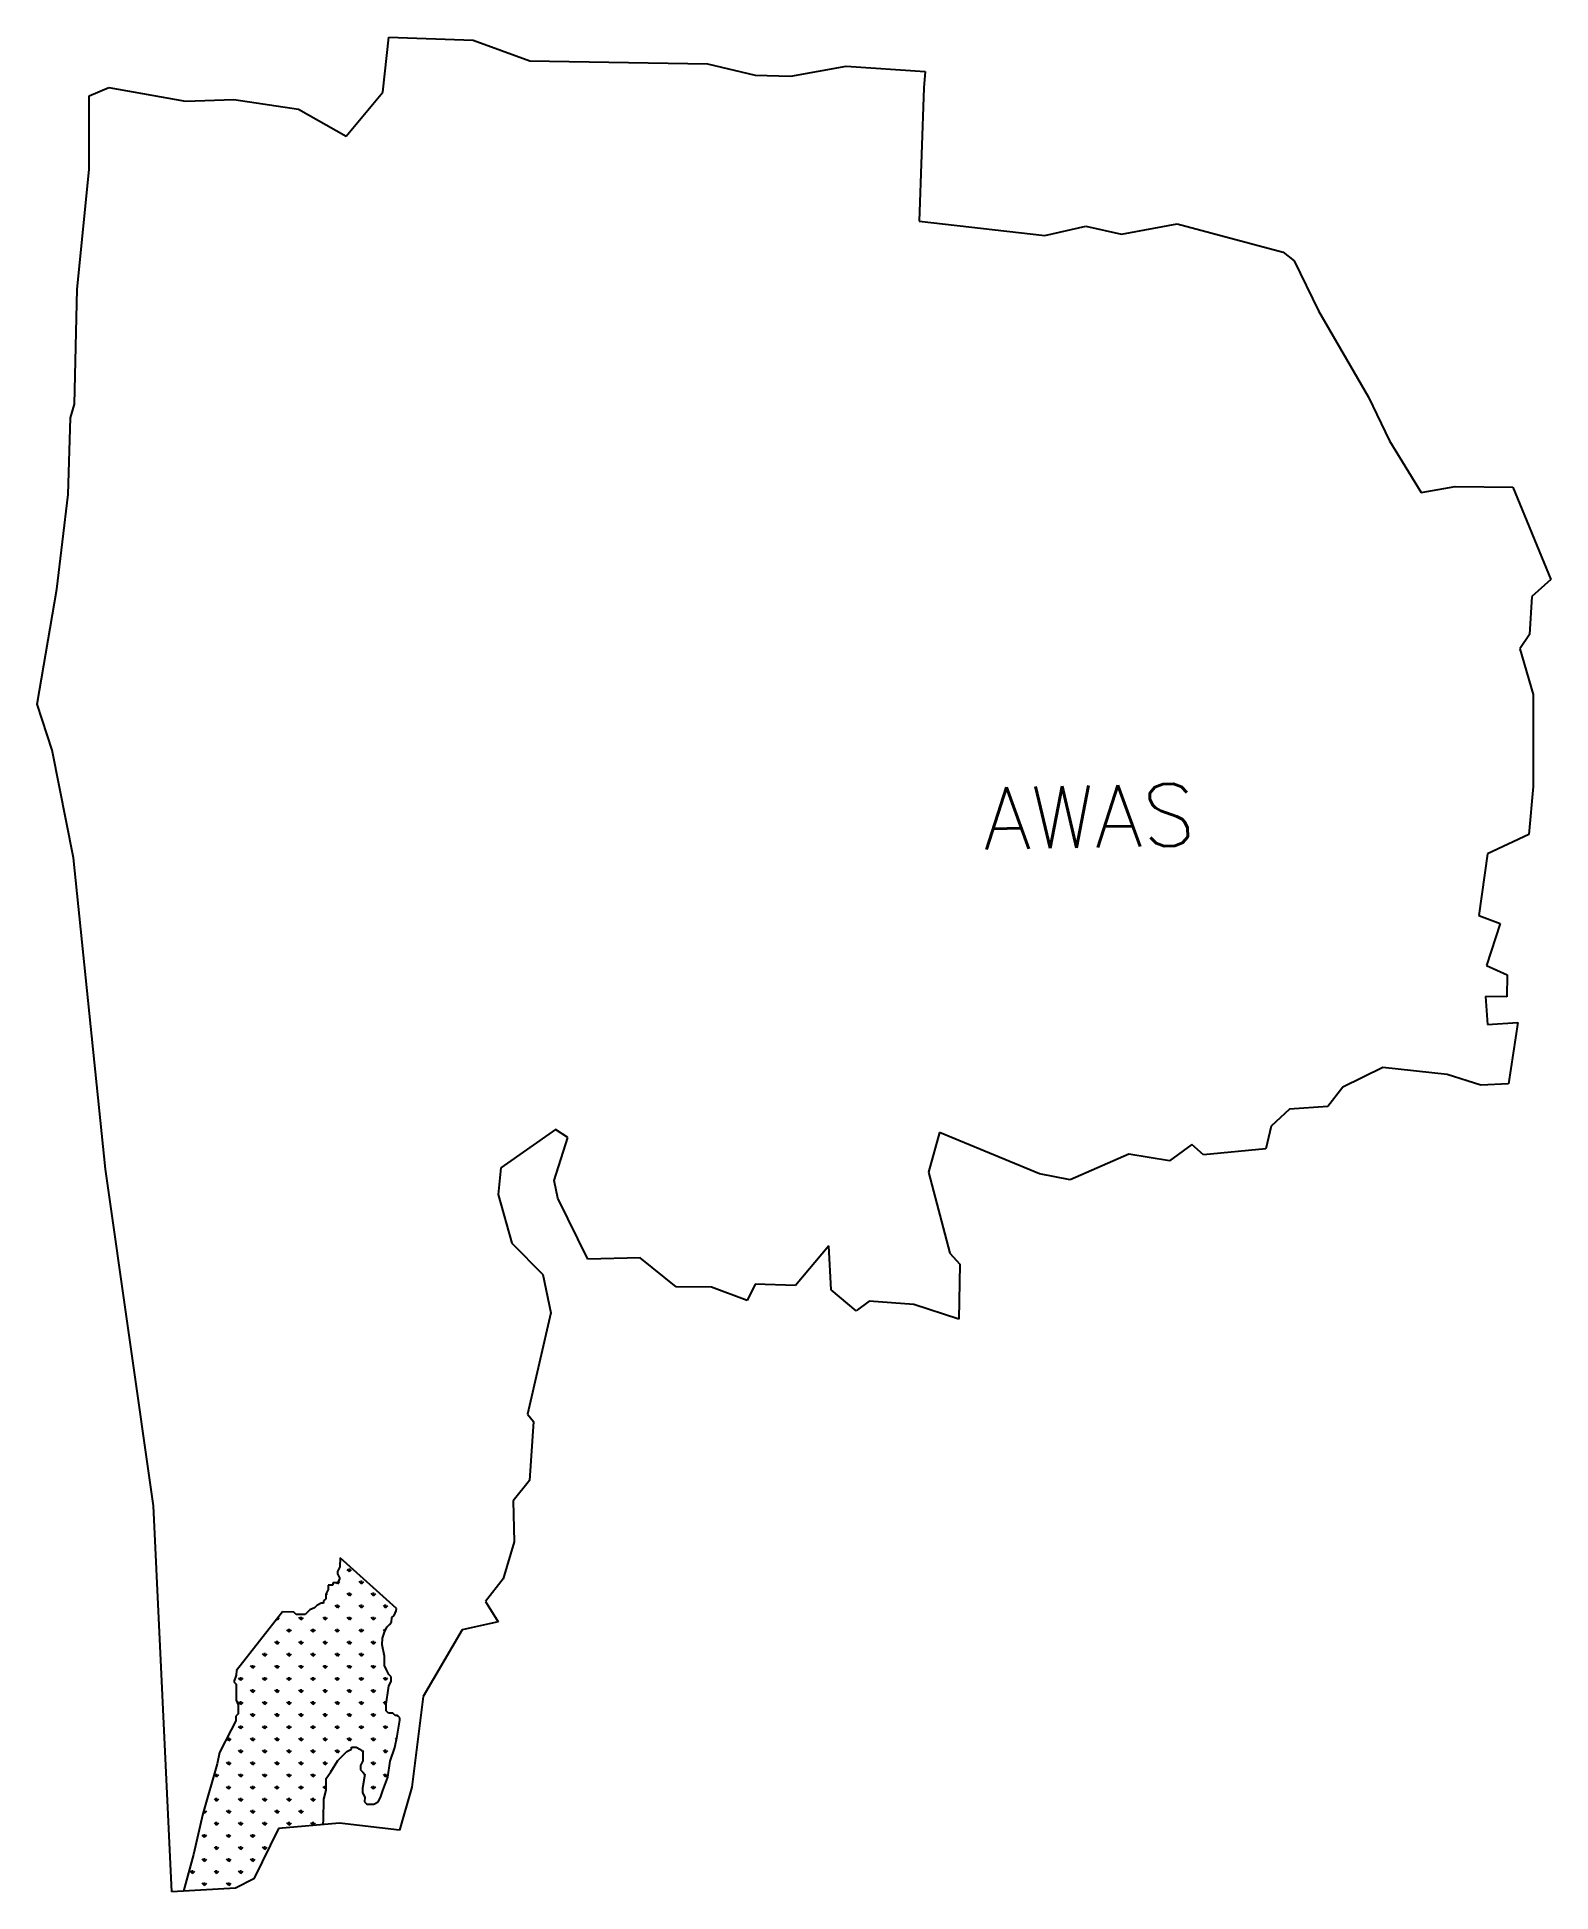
# Model space of a CAD drawing. Header units: metres. Extents: x 274777 to 277438, y 2074789 to 2078047.
import ezdxf

# ---------------------------------------------------------------- set-up
doc = ezdxf.new("R2010")
doc.units = ezdxf.units.M
doc.header["$MEASUREMENT"] = 0
for name, color, linetype in [('MANGROOVES', 112, 'Continuous'), ('village', 3, 'Continuous'), ('VILLAGE NAME', 250, 'Continuous')]:
    doc.layers.add(name, color=color, linetype=linetype)
doc.styles.get("Standard").update_dxf_attribs({"font": 'simplex.shx'})

msp = doc.modelspace()

# ---------------------------------------------------------------- linework, layer by layer
at = {"color": 3}
msp.add_line((277360.6, 2076399.7), (277360.2, 2076361.3), dxfattribs=at)
at = {"layer": 'MANGROOVES'}
for p, q in [((275309.5, 2075359.5), (275305.4, 2075351.6)), ((275305.4, 2075351.6), (275305.4, 2075347.6)), ((275305.4, 2075347.6), (275309.3, 2075339.5)), ((275309.7, 2075375.5), (275309.5, 2075359.5)), ((275408.7, 2075286.4), (275309.7, 2075375.5)), ((275289, 2075319.7), (275285, 2075311.8)), ((275289.1, 2075327.7), (275289, 2075319.7)), ((275297.1, 2075327.6), (275289.1, 2075327.7)), ((275297.2, 2075331.6), (275297.1, 2075327.6)), ((275305.2, 2075331.6), (275297.2, 2075331.6)), ((275309.3, 2075339.5), (275305.2, 2075331.6)), ((275208.6, 2075280.6), (275127.5, 2075177.5)), ((275228.6, 2075280.4), (275208.6, 2075280.6)), ((275232.6, 2075276.3), (275228.6, 2075280.4)), ((275252.6, 2075280.1), (275248.6, 2075276.2)), ((275256.6, 2075284.1), (275252.6, 2075280.1)), ((275264.7, 2075288), (275256.6, 2075284.1)), ((275268.7, 2075291.9), (275264.7, 2075288)), ((275276.8, 2075295.9), (275268.7, 2075291.9)), ((275280.8, 2075295.8), (275276.8, 2075295.9)), ((275284.9, 2075303.8), (275280.8, 2075299.8)), ((275280.8, 2075299.8), (275280.8, 2075295.8)), ((275285, 2075311.8), (275284.9, 2075303.8)), ((275404.6, 2075274.4), (275408.6, 2075282.4)), ((275408.6, 2075282.4), (275408.7, 2075286.4)), ((275248.6, 2075276.2), (275232.6, 2075276.3)), ((275388.2, 2075246.6), (275392.3, 2075254.6)), ((275392.3, 2075254.6), (275396.4, 2075258.5)), ((275396.4, 2075258.5), (275400.4, 2075262.5)), ((275400.4, 2075262.5), (275400.5, 2075270.5)), ((275400.5, 2075270.5), (275404.6, 2075274.4)), ((275384, 2075222.6), (275384.1, 2075234.6)), ((275387.8, 2075202.6), (275384, 2075222.6)), ((275384.1, 2075234.6), (275388.2, 2075246.6)), ((275387.6, 2075186.6), (275387.8, 2075202.6)), ((275391.5, 2075178.6), (275387.6, 2075186.6)), ((275127.4, 2075169.5), (275123.2, 2075157.5)), ((275123.2, 2075157.5), (275127.2, 2075153.5)), ((275127.2, 2075153.5), (275126.9, 2075125.5)), ((275127.5, 2075177.5), (275127.4, 2075169.5)), ((275395.4, 2075170.5), (275391.5, 2075178.6)), ((275395.1, 2075146.5), (275395.2, 2075150.5)), ((275395.2, 2075150.5), (275399.3, 2075158.5)), ((275399.4, 2075166.5), (275395.4, 2075170.5)), ((275399.3, 2075158.5), (275399.4, 2075166.5)), ((275126.9, 2075125.5), (275130.8, 2075117.4)), ((275130.8, 2075117.4), (275130.6, 2075101.4)), ((275390.7, 2075106.5), (275390.8, 2075118.5)), ((275390.8, 2075118.5), (275395.1, 2075146.5)), ((275126.5, 2075089.5), (275118.3, 2075073.6)), ((275126.6, 2075097.5), (275126.5, 2075089.5)), ((275130.6, 2075101.4), (275126.6, 2075097.5)), ((275394.6, 2075102.5), (275390.7, 2075106.5)), ((275402.6, 2075102.4), (275394.6, 2075102.5)), ((275406.6, 2075098.4), (275402.6, 2075102.4)), ((275410.6, 2075098.3), (275406.6, 2075098.4)), ((275410.2, 2075062.3), (275414.5, 2075090.3)), ((275414.6, 2075094.3), (275410.6, 2075098.3)), ((275414.5, 2075090.3), (275414.6, 2075094.3)), ((275118.3, 2075073.6), (275097.9, 2075033.8)), ((275406, 2075042.4), (275410.2, 2075062.3)), ((275097.9, 2075033.8), (275093.6, 2075013.8)), ((275293.5, 2074999.6), (275305.7, 2075019.5)), ((275305.7, 2075019.5), (275321.9, 2075035.3)), ((275321.9, 2075035.3), (275329.9, 2075039.2)), ((275329.9, 2075039.2), (275330, 2075043.2)), ((275330, 2075043.2), (275338, 2075043.1)), ((275338, 2075043.1), (275345.9, 2075039)), ((275345.9, 2075039), (275349.9, 2075035)), ((275349.9, 2075035), (275349.7, 2075019)), ((275397.7, 2075018.4), (275406, 2075042.4)), ((275093.6, 2075013.8), (275068.7, 2074926.1)), ((275285.1, 2074967.7), (275285.4, 2074987.7)), ((275285.4, 2074987.7), (275293.5, 2074999.6)), ((275345.6, 2075011), (275345.5, 2075003)), ((275345.5, 2075003), (275349.5, 2074999)), ((275349.7, 2075019), (275345.6, 2075011)), ((275353.4, 2074994.9), (275349.2, 2074971)), ((275349.5, 2074999), (275353.4, 2074994.9)), ((275385.1, 2074966.6), (275393.4, 2074990.5)), ((275393.4, 2074990.5), (275397.7, 2075018.4)), ((275281, 2074951.7), (275285.1, 2074967.7)), ((275349.2, 2074971), (275349.1, 2074963)), ((275349.1, 2074963), (275353, 2074954.9)), ((275353, 2074954.9), (275352.9, 2074946.9)), ((275376.9, 2074946.7), (275381, 2074954.6)), ((275381, 2074954.6), (275385.1, 2074966.6)), ((275068.7, 2074926.1), (275051.9, 2074854.2)), ((275280.6, 2074915.7), (275281, 2074951.7)), ((275352.9, 2074946.9), (275356.9, 2074942.9)), ((275356.9, 2074942.9), (275368.9, 2074942.7)), ((275368.9, 2074942.7), (275376.9, 2074946.7)), ((275279.8, 2074906.9), (275280.6, 2074915.7)), ((275051.9, 2074854.2), (275034.3, 2074789.9))]:
    msp.add_line(p, q, dxfattribs=at)
at = {"layer": 'MANGROOVES', "linetype": 'Continuous'}
for p, q in [((275326.2, 2075351.3), (275322.2, 2075355.3)), ((275326.2, 2075351.3), (275326.2, 2075357)), ((275326.2, 2075351.3), (275330.1, 2075355.3)), ((275284.9, 2075310.1), (275287.7, 2075312.9)), ((275305, 2075330.1), (275303.5, 2075331.6)), ((275305, 2075330.1), (275308.9, 2075334.1)), ((275305, 2075330.1), (275305, 2075331.6)), ((275326.2, 2075308.9), (275322.2, 2075312.9)), ((275326.2, 2075308.9), (275326.2, 2075314.5)), ((275326.2, 2075308.9), (275330.1, 2075312.9)), ((275347.4, 2075330.1), (275343.4, 2075334.1)), ((275347.4, 2075330.1), (275347.4, 2075335.7)), ((275347.4, 2075330.1), (275351.4, 2075334.1)), ((275368.6, 2075308.9), (275364.6, 2075312.9)), ((275368.6, 2075308.9), (275368.6, 2075314.5)), ((275368.6, 2075308.9), (275372.6, 2075312.9)), ((275305, 2075287.7), (275301, 2075291.7)), ((275305, 2075287.7), (275305, 2075293.3)), ((275305, 2075287.7), (275308.9, 2075291.7)), ((275347.4, 2075287.7), (275343.4, 2075291.7)), ((275347.4, 2075287.7), (275347.4, 2075293.3)), ((275347.4, 2075287.7), (275351.4, 2075291.7)), ((275389.8, 2075287.7), (275385.8, 2075291.7)), ((275389.8, 2075287.7), (275389.8, 2075293.3)), ((275389.8, 2075287.7), (275393.8, 2075291.7)), ((275198.9, 2075266.5), (275198.1, 2075267.3)), ((275198.9, 2075266.5), (275202.9, 2075270.5)), ((275198.9, 2075266.5), (275198.9, 2075268.3)), ((275220.1, 2075245.3), (275216.1, 2075249.2)), ((275220.1, 2075245.3), (275220.1, 2075250.9)), ((275220.1, 2075245.3), (275224.1, 2075249.2)), ((275241.3, 2075266.5), (275237.3, 2075270.5)), ((275241.3, 2075266.5), (275241.3, 2075272.1)), ((275241.3, 2075266.5), (275245.3, 2075270.5)), ((275262.5, 2075245.3), (275258.6, 2075249.2)), ((275262.5, 2075245.3), (275262.5, 2075250.9)), ((275262.5, 2075245.3), (275266.5, 2075249.2)), ((275283.7, 2075266.5), (275279.8, 2075270.5)), ((275283.7, 2075266.5), (275283.7, 2075272.1)), ((275283.7, 2075266.5), (275287.7, 2075270.5)), ((275305, 2075245.3), (275301, 2075249.2)), ((275305, 2075245.3), (275305, 2075250.9)), ((275305, 2075245.3), (275308.9, 2075249.2)), ((275326.2, 2075266.5), (275322.2, 2075270.5)), ((275326.2, 2075266.5), (275326.2, 2075272.1)), ((275326.2, 2075266.5), (275330.1, 2075270.5)), ((275347.4, 2075245.3), (275343.4, 2075249.2)), ((275347.4, 2075245.3), (275347.4, 2075250.9)), ((275347.4, 2075245.3), (275351.4, 2075249.2)), ((275368.6, 2075266.5), (275364.6, 2075270.5)), ((275368.6, 2075266.5), (275368.6, 2075272.1)), ((275368.6, 2075266.5), (275372.6, 2075270.5)), ((275388.3, 2075246.8), (275385.8, 2075249.2)), ((275389.8, 2075249.7), (275389.8, 2075250.9)), ((275198.9, 2075224.1), (275194.9, 2075228)), ((275198.9, 2075224.1), (275198.9, 2075229.7)), ((275198.9, 2075224.1), (275202.9, 2075228)), ((275241.3, 2075224.1), (275237.3, 2075228)), ((275241.3, 2075224.1), (275241.3, 2075229.7)), ((275241.3, 2075224.1), (275245.3, 2075228)), ((275283.7, 2075224.1), (275279.8, 2075228)), ((275283.7, 2075224.1), (275283.7, 2075229.7)), ((275283.7, 2075224.1), (275287.7, 2075228)), ((275326.2, 2075224.1), (275322.2, 2075228)), ((275326.2, 2075224.1), (275326.2, 2075229.7)), ((275326.2, 2075224.1), (275330.1, 2075228)), ((275368.6, 2075224.1), (275364.6, 2075228)), ((275368.6, 2075224.1), (275368.6, 2075229.7)), ((275368.6, 2075224.1), (275372.6, 2075228)), ((275156.5, 2075181.6), (275152.5, 2075185.6)), ((275156.5, 2075181.6), (275156.5, 2075187.3)), ((275156.5, 2075181.6), (275160.4, 2075185.6)), ((275177.7, 2075202.8), (275173.7, 2075206.8)), ((275177.7, 2075202.8), (275177.7, 2075208.5)), ((275177.7, 2075202.8), (275181.7, 2075206.8)), ((275198.9, 2075181.6), (275194.9, 2075185.6)), ((275198.9, 2075181.6), (275198.9, 2075187.3)), ((275198.9, 2075181.6), (275202.9, 2075185.6)), ((275220.1, 2075202.8), (275216.1, 2075206.8)), ((275220.1, 2075202.8), (275220.1, 2075208.5)), ((275220.1, 2075202.8), (275224.1, 2075206.8)), ((275241.3, 2075181.6), (275237.3, 2075185.6)), ((275241.3, 2075181.6), (275241.3, 2075187.3)), ((275241.3, 2075181.6), (275245.3, 2075185.6)), ((275262.5, 2075202.8), (275258.6, 2075206.8)), ((275262.5, 2075202.8), (275262.5, 2075208.5)), ((275262.5, 2075202.8), (275266.5, 2075206.8)), ((275283.7, 2075181.6), (275279.8, 2075185.6)), ((275283.7, 2075181.6), (275283.7, 2075187.3)), ((275283.7, 2075181.6), (275287.7, 2075185.6)), ((275305, 2075202.8), (275301, 2075206.8)), ((275305, 2075202.8), (275305, 2075208.5)), ((275305, 2075202.8), (275308.9, 2075206.8)), ((275326.2, 2075181.6), (275322.2, 2075185.6)), ((275326.2, 2075181.6), (275326.2, 2075187.3)), ((275326.2, 2075181.6), (275330.1, 2075185.6)), ((275347.4, 2075202.8), (275343.4, 2075206.8)), ((275347.4, 2075202.8), (275347.4, 2075208.5)), ((275347.4, 2075202.8), (275351.4, 2075206.8)), ((275368.6, 2075181.6), (275364.6, 2075185.6)), ((275368.6, 2075181.6), (275368.6, 2075187.3)), ((275368.6, 2075181.6), (275372.6, 2075185.6)), ((275387.2, 2075205.4), (275385.8, 2075206.8)), ((275135.2, 2075160.4), (275131.3, 2075164.4)), ((275135.2, 2075160.4), (275135.2, 2075166)), ((275135.2, 2075160.4), (275139.2, 2075164.4)), ((275177.7, 2075160.4), (275173.7, 2075164.4)), ((275177.7, 2075160.4), (275177.7, 2075166)), ((275177.7, 2075160.4), (275181.7, 2075164.4)), ((275220.1, 2075160.4), (275216.1, 2075164.4)), ((275220.1, 2075160.4), (275220.1, 2075166)), ((275220.1, 2075160.4), (275224.1, 2075164.4)), ((275262.5, 2075160.4), (275258.6, 2075164.4)), ((275262.5, 2075160.4), (275262.5, 2075166)), ((275262.5, 2075160.4), (275266.5, 2075164.4)), ((275305, 2075160.4), (275301, 2075164.4)), ((275305, 2075160.4), (275305, 2075166)), ((275305, 2075160.4), (275308.9, 2075164.4)), ((275347.4, 2075160.4), (275343.4, 2075164.4)), ((275347.4, 2075160.4), (275347.4, 2075166)), ((275347.4, 2075160.4), (275351.4, 2075164.4)), ((275389.8, 2075160.4), (275385.8, 2075164.4)), ((275389.8, 2075160.4), (275389.8, 2075166)), ((275389.8, 2075160.4), (275393.8, 2075164.4)), ((275135.2, 2075118), (275131.3, 2075122)), ((275135.2, 2075118), (275135.2, 2075123.6)), ((275135.2, 2075118), (275139.2, 2075122)), ((275156.5, 2075139.2), (275152.5, 2075143.2)), ((275156.5, 2075139.2), (275156.5, 2075144.8)), ((275156.5, 2075139.2), (275160.4, 2075143.2)), ((275177.7, 2075118), (275173.7, 2075122)), ((275177.7, 2075118), (275177.7, 2075123.6)), ((275177.7, 2075118), (275181.7, 2075122)), ((275198.9, 2075139.2), (275194.9, 2075143.2)), ((275198.9, 2075139.2), (275198.9, 2075144.8)), ((275198.9, 2075139.2), (275202.9, 2075143.2)), ((275220.1, 2075118), (275216.1, 2075122)), ((275220.1, 2075118), (275220.1, 2075123.6)), ((275220.1, 2075118), (275224.1, 2075122)), ((275241.3, 2075139.2), (275237.3, 2075143.2)), ((275241.3, 2075139.2), (275241.3, 2075144.8)), ((275241.3, 2075139.2), (275245.3, 2075143.2)), ((275262.5, 2075118), (275258.6, 2075122)), ((275262.5, 2075118), (275262.5, 2075123.6)), ((275262.5, 2075118), (275266.5, 2075122)), ((275283.7, 2075139.2), (275279.8, 2075143.2)), ((275283.7, 2075139.2), (275283.7, 2075144.8)), ((275283.7, 2075139.2), (275287.7, 2075143.2)), ((275305, 2075118), (275301, 2075122)), ((275305, 2075118), (275305, 2075123.6)), ((275305, 2075118), (275308.9, 2075122)), ((275326.2, 2075139.2), (275322.2, 2075143.2)), ((275326.2, 2075139.2), (275326.2, 2075144.8)), ((275326.2, 2075139.2), (275330.1, 2075143.2)), ((275347.4, 2075118), (275343.4, 2075122)), ((275347.4, 2075118), (275347.4, 2075123.6)), ((275347.4, 2075118), (275351.4, 2075122)), ((275368.6, 2075139.2), (275364.6, 2075143.2)), ((275368.6, 2075139.2), (275368.6, 2075144.8)), ((275368.6, 2075139.2), (275372.6, 2075143.2)), ((275389.8, 2075118), (275385.8, 2075122)), ((275389.8, 2075118), (275389.8, 2075123.6)), ((275389.8, 2075118), (275390.9, 2075119.1)), ((275156.5, 2075096.8), (275152.5, 2075100.8)), ((275156.5, 2075096.8), (275156.5, 2075102.4)), ((275156.5, 2075096.8), (275160.4, 2075100.8)), ((275198.9, 2075096.8), (275194.9, 2075100.8)), ((275198.9, 2075096.8), (275198.9, 2075102.4)), ((275198.9, 2075096.8), (275202.9, 2075100.8)), ((275241.3, 2075096.8), (275237.3, 2075100.8)), ((275241.3, 2075096.8), (275241.3, 2075102.4)), ((275241.3, 2075096.8), (275245.3, 2075100.8)), ((275283.7, 2075096.8), (275279.8, 2075100.8)), ((275283.7, 2075096.8), (275283.7, 2075102.4)), ((275283.7, 2075096.8), (275287.7, 2075100.8)), ((275326.2, 2075096.8), (275322.2, 2075100.8)), ((275326.2, 2075096.8), (275326.2, 2075102.4)), ((275326.2, 2075096.8), (275330.1, 2075100.8)), ((275368.6, 2075096.8), (275364.6, 2075100.8)), ((275368.6, 2075096.8), (275368.6, 2075102.4)), ((275368.6, 2075096.8), (275372.6, 2075100.8)), ((275411, 2075096.8), (275409.5, 2075098.3)), ((275411, 2075096.8), (275411, 2075097.9)), ((275411, 2075096.8), (275411.6, 2075097.3)), ((275114, 2075054.3), (275110.3, 2075058.1)), ((275114, 2075054.3), (275114, 2075060)), ((275114, 2075054.3), (275118, 2075058.3)), ((275135.2, 2075075.6), (275131.3, 2075079.5)), ((275135.2, 2075075.6), (275135.2, 2075081.2)), ((275135.2, 2075075.6), (275139.2, 2075079.5)), ((275156.5, 2075054.3), (275152.5, 2075058.3)), ((275156.5, 2075054.3), (275156.5, 2075060)), ((275156.5, 2075054.3), (275160.4, 2075058.3)), ((275177.7, 2075075.6), (275173.7, 2075079.5)), ((275177.7, 2075075.6), (275177.7, 2075081.2)), ((275177.7, 2075075.6), (275181.7, 2075079.5)), ((275198.9, 2075054.3), (275194.9, 2075058.3)), ((275198.9, 2075054.3), (275198.9, 2075060)), ((275198.9, 2075054.3), (275202.9, 2075058.3)), ((275220.1, 2075075.6), (275216.1, 2075079.5)), ((275220.1, 2075075.6), (275220.1, 2075081.2)), ((275220.1, 2075075.6), (275224.1, 2075079.5)), ((275241.3, 2075054.3), (275237.3, 2075058.3)), ((275241.3, 2075054.3), (275241.3, 2075060)), ((275241.3, 2075054.3), (275245.3, 2075058.3)), ((275262.5, 2075075.6), (275258.6, 2075079.5)), ((275262.5, 2075075.6), (275262.5, 2075081.2)), ((275262.5, 2075075.6), (275266.5, 2075079.5)), ((275283.7, 2075054.3), (275279.8, 2075058.3)), ((275283.7, 2075054.3), (275283.7, 2075060)), ((275283.7, 2075054.3), (275287.7, 2075058.3)), ((275305, 2075075.6), (275301, 2075079.5)), ((275305, 2075075.6), (275305, 2075081.2)), ((275305, 2075075.6), (275308.9, 2075079.5)), ((275326.2, 2075054.3), (275322.2, 2075058.3)), ((275326.2, 2075054.3), (275326.2, 2075060)), ((275326.2, 2075054.3), (275330.1, 2075058.3)), ((275347.4, 2075075.6), (275343.4, 2075079.5)), ((275347.4, 2075075.6), (275347.4, 2075081.2)), ((275347.4, 2075075.6), (275351.4, 2075079.5)), ((275368.6, 2075054.3), (275364.6, 2075058.3)), ((275368.6, 2075054.3), (275368.6, 2075060)), ((275368.6, 2075054.3), (275372.6, 2075058.3)), ((275389.8, 2075075.6), (275385.8, 2075079.5)), ((275389.8, 2075075.6), (275389.8, 2075081.2)), ((275389.8, 2075075.6), (275393.8, 2075079.5)), ((275408.9, 2075056.4), (275407, 2075058.3)), ((275135.2, 2075033.1), (275131.3, 2075037.1)), ((275135.2, 2075033.1), (275135.2, 2075038.8)), ((275135.2, 2075033.1), (275139.2, 2075037.1)), ((275177.7, 2075033.1), (275173.7, 2075037.1)), ((275177.7, 2075033.1), (275177.7, 2075038.8)), ((275177.7, 2075033.1), (275181.7, 2075037.1)), ((275220.1, 2075033.1), (275216.1, 2075037.1)), ((275220.1, 2075033.1), (275220.1, 2075038.8)), ((275220.1, 2075033.1), (275224.1, 2075037.1)), ((275262.5, 2075033.1), (275258.6, 2075037.1)), ((275262.5, 2075033.1), (275262.5, 2075038.8)), ((275262.5, 2075033.1), (275266.5, 2075037.1)), ((275305, 2075033.1), (275301, 2075037.1)), ((275305, 2075033.1), (275305, 2075038.8)), ((275305, 2075033.1), (275308.9, 2075037.1)), ((275347.4, 2075037.5), (275347.4, 2075038.8)), ((275349.6, 2075035.3), (275351.4, 2075037.1)), ((275389.8, 2075033.1), (275385.8, 2075037.1)), ((275389.8, 2075033.1), (275389.8, 2075038.8)), ((275389.8, 2075033.1), (275393.8, 2075037.1)), ((275092.8, 2074990.7), (275088.8, 2074994.7)), ((275092.8, 2074990.7), (275092.8, 2074996.3)), ((275092.8, 2074990.7), (275096.8, 2074994.7)), ((275114, 2075011.9), (275110.1, 2075015.9)), ((275114, 2075011.9), (275114, 2075017.5)), ((275114, 2075011.9), (275118, 2075015.9)), ((275135.2, 2074990.7), (275131.3, 2074994.7)), ((275135.2, 2074990.7), (275135.2, 2074996.3)), ((275135.2, 2074990.7), (275139.2, 2074994.7)), ((275156.5, 2075011.9), (275152.5, 2075015.9)), ((275156.5, 2075011.9), (275156.5, 2075017.5)), ((275156.5, 2075011.9), (275160.4, 2075015.9)), ((275177.7, 2074990.7), (275173.7, 2074994.7)), ((275177.7, 2074990.7), (275177.7, 2074996.3)), ((275177.7, 2074990.7), (275181.7, 2074994.7)), ((275198.9, 2075011.9), (275194.9, 2075015.9)), ((275198.9, 2075011.9), (275198.9, 2075017.5)), ((275198.9, 2075011.9), (275202.9, 2075015.9)), ((275220.1, 2074990.7), (275216.1, 2074994.7)), ((275220.1, 2074990.7), (275220.1, 2074996.3)), ((275220.1, 2074990.7), (275224.1, 2074994.7)), ((275241.3, 2075011.9), (275237.3, 2075015.9)), ((275241.3, 2075011.9), (275241.3, 2075017.5)), ((275241.3, 2075011.9), (275245.3, 2075015.9)), ((275262.5, 2074990.7), (275258.6, 2074994.7)), ((275262.5, 2074990.7), (275262.5, 2074996.3)), ((275262.5, 2074990.7), (275266.5, 2074994.7)), ((275283.7, 2075011.9), (275279.8, 2075015.9)), ((275283.7, 2075011.9), (275283.7, 2075017.5)), ((275283.7, 2075011.9), (275287.7, 2075015.9)), ((275368.6, 2075011.9), (275364.6, 2075015.9)), ((275368.6, 2075011.9), (275368.6, 2075017.5)), ((275368.6, 2075011.9), (275372.6, 2075015.9)), ((275389.8, 2074990.7), (275385.8, 2074994.7)), ((275389.8, 2074990.7), (275389.8, 2074996.3)), ((275389.8, 2074990.7), (275393.8, 2074994.7)), ((275114, 2074969.5), (275110.1, 2074973.5)), ((275114, 2074969.5), (275114, 2074975.1)), ((275114, 2074969.5), (275118, 2074973.5)), ((275156.5, 2074969.5), (275152.5, 2074973.5)), ((275156.5, 2074969.5), (275156.5, 2074975.1)), ((275156.5, 2074969.5), (275160.4, 2074973.5)), ((275198.9, 2074969.5), (275194.9, 2074973.5)), ((275198.9, 2074969.5), (275198.9, 2074975.1)), ((275198.9, 2074969.5), (275202.9, 2074973.5)), ((275241.3, 2074969.5), (275237.3, 2074973.5)), ((275241.3, 2074969.5), (275241.3, 2074975.1)), ((275241.3, 2074969.5), (275245.3, 2074973.5)), ((275283.7, 2074969.5), (275279.8, 2074973.5)), ((275283.7, 2074969.5), (275283.7, 2074975.1)), ((275283.7, 2074969.5), (275285.2, 2074970.9)), ((275368.6, 2074969.5), (275364.6, 2074973.5)), ((275368.6, 2074969.5), (275368.6, 2074975.1)), ((275368.6, 2074969.5), (275372.6, 2074973.5)), ((275071.6, 2074927.1), (275069.5, 2074929.1)), ((275071.6, 2074927.1), (275071.6, 2074932.7)), ((275071.6, 2074927.1), (275075.6, 2074931)), ((275092.8, 2074948.3), (275088.8, 2074952.3)), ((275092.8, 2074948.3), (275092.8, 2074953.9)), ((275092.8, 2074948.3), (275096.8, 2074952.3)), ((275114, 2074927.1), (275110.1, 2074931)), ((275114, 2074927.1), (275114, 2074932.7)), ((275114, 2074927.1), (275118, 2074931)), ((275135.2, 2074948.3), (275131.3, 2074952.3)), ((275135.2, 2074948.3), (275135.2, 2074953.9)), ((275135.2, 2074948.3), (275139.2, 2074952.3)), ((275156.5, 2074927.1), (275152.5, 2074931)), ((275156.5, 2074927.1), (275156.5, 2074932.7)), ((275156.5, 2074927.1), (275160.4, 2074931)), ((275177.7, 2074948.3), (275173.7, 2074952.3)), ((275177.7, 2074948.3), (275177.7, 2074953.9)), ((275177.7, 2074948.3), (275181.7, 2074952.3)), ((275198.9, 2074927.1), (275194.9, 2074931)), ((275198.9, 2074927.1), (275198.9, 2074932.7)), ((275198.9, 2074927.1), (275202.9, 2074931)), ((275220.1, 2074948.3), (275216.1, 2074952.3)), ((275220.1, 2074948.3), (275220.1, 2074953.9)), ((275220.1, 2074948.3), (275224.1, 2074952.3)), ((275241.3, 2074927.1), (275237.3, 2074931)), ((275241.3, 2074927.1), (275241.3, 2074932.7)), ((275241.3, 2074927.1), (275245.3, 2074931)), ((275262.5, 2074948.3), (275258.6, 2074952.3)), ((275262.5, 2074948.3), (275262.5, 2074953.9)), ((275262.5, 2074948.3), (275266.5, 2074952.3)), ((275280.7, 2074930.1), (275279.8, 2074931)), ((275071.6, 2074884.6), (275071.6, 2074890.3)), ((275092.8, 2074905.9), (275088.8, 2074909.8)), ((275092.8, 2074905.9), (275092.8, 2074911.5)), ((275092.8, 2074905.9), (275096.8, 2074909.8)), ((275114, 2074884.6), (275114, 2074890.3)), ((275135.2, 2074905.9), (275131.3, 2074909.8)), ((275135.2, 2074905.9), (275135.2, 2074911.5)), ((275135.2, 2074905.9), (275139.2, 2074909.8)), ((275156.5, 2074884.6), (275156.5, 2074890.3)), ((275177.7, 2074905.9), (275173.7, 2074909.8)), ((275177.7, 2074905.9), (275177.7, 2074911.5)), ((275177.7, 2074905.9), (275181.7, 2074909.8)), ((275220.1, 2074905.9), (275216.1, 2074909.8)), ((275220.1, 2074905.9), (275220.1, 2074911.5)), ((275220.1, 2074905.9), (275224.1, 2074909.8)), ((275262.5, 2074905.9), (275258.6, 2074909.8)), ((275262.5, 2074905.9), (275262.5, 2074911.5)), ((275262.5, 2074905.9), (275266.5, 2074909.8)), ((275071.6, 2074884.6), (275067.6, 2074888.6)), ((275071.6, 2074884.6), (275075.6, 2074888.6)), ((275092.8, 2074863.4), (275088.8, 2074867.4)), ((275092.8, 2074863.4), (275092.8, 2074869.1)), ((275092.8, 2074863.4), (275096.8, 2074867.4)), ((275114, 2074884.6), (275110.1, 2074888.6)), ((275114, 2074884.6), (275118, 2074888.6)), ((275135.2, 2074863.4), (275131.3, 2074867.4)), ((275135.2, 2074863.4), (275135.2, 2074869.1)), ((275135.2, 2074863.4), (275139.2, 2074867.4)), ((275156.5, 2074884.6), (275152.5, 2074888.6)), ((275156.5, 2074884.6), (275160.4, 2074888.6)), ((275177.7, 2074863.4), (275173.7, 2074867.4)), ((275177.7, 2074863.4), (275177.7, 2074869.1)), ((275177.7, 2074863.4), (275181.7, 2074867.4)), ((275195.7, 2074887.9), (275194.9, 2074888.6)), ((275050.4, 2074821), (275046.4, 2074825)), ((275050.4, 2074821), (275050.4, 2074826.6)), ((275050.4, 2074821), (275054.4, 2074825)), ((275071.6, 2074842.2), (275067.6, 2074846.2)), ((275071.6, 2074842.2), (275071.6, 2074847.8)), ((275071.6, 2074842.2), (275075.6, 2074846.2)), ((275092.8, 2074821), (275088.8, 2074825)), ((275092.8, 2074821), (275092.8, 2074826.6)), ((275092.8, 2074821), (275096.8, 2074825)), ((275114, 2074842.2), (275110.1, 2074846.2)), ((275114, 2074842.2), (275114, 2074847.8)), ((275114, 2074842.2), (275118, 2074846.2)), ((275135.2, 2074821), (275131.3, 2074825)), ((275135.2, 2074821), (275135.2, 2074826.6)), ((275135.2, 2074821), (275139.2, 2074825)), ((275156.5, 2074842.2), (275152.5, 2074846.2)), ((275156.5, 2074842.2), (275156.5, 2074847.8)), ((275156.5, 2074842.2), (275160.4, 2074846.2)), ((275071.6, 2074799.8), (275067.6, 2074803.8)), ((275071.6, 2074799.8), (275071.6, 2074805.4)), ((275071.6, 2074799.8), (275075.6, 2074803.8)), ((275114, 2074799.8), (275110.1, 2074803.8)), ((275114, 2074799.8), (275114, 2074805.4)), ((275114, 2074799.8), (275118, 2074803.8))]:
    msp.add_line(p, q, dxfattribs=at)
at = {"layer": 'village', "color": 3}
for p, q in [((275384.8, 2077950.4), (275395.3, 2078047.2)), ((275395.3, 2078047.2), (275543.7, 2078041.8)), ((275543.7, 2078041.8), (275643.2, 2078005.8)), ((275643.2, 2078005.8), (275955.4, 2078000.4)), ((275955.4, 2078000.4), (276039, 2077980.6)), ((276101.9, 2077978.5), (276199.1, 2077996.3)), ((276199.1, 2077996.3), (276338.2, 2077986.7)), ((276338.2, 2077986.7), (276335.5, 2077958.3)), ((274868.5, 2077943.9), (274903.1, 2077958.7)), ((274903.1, 2077958.7), (275037.8, 2077934.9)), ((276039, 2077980.6), (276101.9, 2077978.5)), ((276335.5, 2077958.3), (276327.7, 2077723.9)), ((274868.5, 2077814.7), (274868.5, 2077943.9)), ((275037.8, 2077934.9), (275123.3, 2077937.4)), ((275123.3, 2077937.4), (275236.7, 2077920.5)), ((275236.7, 2077920.5), (275320.5, 2077873.4)), ((275320.5, 2077873.4), (275384.8, 2077950.4)), ((274847.6, 2077604.3), (274868.5, 2077814.7)), ((276327.7, 2077723.9), (276548.5, 2077698.7)), ((276548.5, 2077698.7), (276620.6, 2077715.3)), ((276620.6, 2077715.3), (276683.1, 2077701.1)), ((276683.1, 2077701.1), (276780.7, 2077719.4)), ((276780.7, 2077719.4), (276966.9, 2077669.2)), ((276966.9, 2077669.2), (276986.3, 2077654.4)), ((276986.3, 2077654.4), (277029.5, 2077566.3)), ((274842.9, 2077402.5), (274847.6, 2077604.3)), ((277029.5, 2077566.3), (277117.3, 2077414.4)), ((274835.9, 2077378.5), (274842.9, 2077402.5)), ((277117.3, 2077414.4), (277154.1, 2077337.9)), ((274831.6, 2077243.8), (274835.9, 2077378.5)), ((277154.1, 2077337.9), (277209.7, 2077247.3)), ((274812, 2077077.2), (274831.6, 2077243.8)), ((277209.7, 2077247.3), (277269.7, 2077257.6)), ((277269.7, 2077257.6), (277370.8, 2077256.3)), ((277370.8, 2077256.3), (277437.7, 2077094.5)), ((274777.3, 2076875.2), (274812, 2077077.2)), ((277437.7, 2077094.5), (277404.2, 2077064.3)), ((277404.2, 2077064.3), (277399.8, 2076997.7)), ((277399.8, 2076997.7), (277383.1, 2076972.8)), ((277383.1, 2076972.8), (277406.5, 2076892.1)), ((277406.5, 2076892.1), (277406.3, 2076730.9)), ((274803.8, 2076794.4), (274777.3, 2076875.2)), ((274841, 2076605.5), (274803.8, 2076794.4)), ((277406.3, 2076730.9), (277398.7, 2076646.2)), ((277398.7, 2076646.2), (277326.3, 2076612.5)), ((274897.5, 2076058.4), (274841, 2076605.5)), ((277326.3, 2076612.5), (277311.3, 2076504.2)), ((277311.3, 2076504.2), (277348.3, 2076489.8)), ((277348.3, 2076489.8), (277324.5, 2076416)), ((277324.5, 2076416), (277360.6, 2076399.7)), ((277360.2, 2076361.3), (277322.5, 2076361.9)), ((277322.5, 2076361.9), (277326.1, 2076312.6)), ((277326.1, 2076312.6), (277379.5, 2076316.2)), ((277379.5, 2076316.2), (277363.1, 2076208.6)), ((277142.6, 2076236.9), (277071.9, 2076202.2)), ((277255.5, 2076224.9), (277142.6, 2076236.9)), ((277314.7, 2076206.2), (277255.5, 2076224.9)), ((277071.9, 2076202.2), (277045.4, 2076168.3)), ((277363.1, 2076208.6), (277314.7, 2076206.2)), ((276978.5, 2076163.9), (276946.3, 2076134.1)), ((277045.4, 2076168.3), (276978.5, 2076163.9)), ((275688.3, 2076128.3), (275592.1, 2076060.8)), ((275710.3, 2076113.8), (275688.3, 2076128.3)), ((276946.3, 2076134.1), (276936.5, 2076094.4)), ((275685.8, 2076038.2), (275710.3, 2076113.8)), ((276363, 2076123), (276344.1, 2076053.3)), ((276538.9, 2076050.1), (276363, 2076123)), ((276806.9, 2076101.8), (276767.3, 2076073.1)), ((276826.9, 2076083.6), (276806.9, 2076101.8)), ((276696.2, 2076084.9), (276592.6, 2076039.5)), ((276767.3, 2076073.1), (276696.2, 2076084.9)), ((276936.5, 2076094.4), (276826.9, 2076083.6)), ((274981.9, 2075466.7), (274897.5, 2076058.4)), ((275592.1, 2076060.8), (275587.5, 2076013.8)), ((275692.7, 2076007.4), (275685.8, 2076038.2)), ((276344.1, 2076053.3), (276381.5, 2075910.9)), ((276592.6, 2076039.5), (276538.9, 2076050.1)), ((275587.5, 2076013.8), (275611.7, 2075928.6)), ((275744.9, 2075900.2), (275692.7, 2076007.4)), ((275611.7, 2075928.6), (275666.3, 2075873.6)), ((275837.3, 2075902.5), (275744.9, 2075900.2)), ((275900.6, 2075851.6), (275837.3, 2075902.5)), ((276168.7, 2075923.6), (276109.9, 2075854.2)), ((276173, 2075846.6), (276168.7, 2075923.6)), ((276381.5, 2075910.9), (276398.9, 2075891.7)), ((275666.3, 2075873.6), (275680, 2075806)), ((276398.9, 2075891.7), (276397.1, 2075794.7)), ((275962.2, 2075851.2), (275900.6, 2075851.6)), ((276025.1, 2075827.8), (275962.2, 2075851.2)), ((276039, 2075856.1), (276025.1, 2075827.8)), ((276109.9, 2075854.2), (276039, 2075856.1)), ((276216.5, 2075809.6), (276173, 2075846.6)), ((275680, 2075806), (275639.4, 2075627.9)), ((276239.8, 2075826.2), (276216.5, 2075809.6)), ((276318, 2075820.7), (276239.8, 2075826.2)), ((276397.1, 2075794.7), (276318, 2075820.7)), ((275639.4, 2075627.9), (275649.9, 2075614.8)), ((275649.9, 2075614.8), (275642.5, 2075511.2)), ((275642.5, 2075511.2), (275613.8, 2075476)), ((275613.8, 2075476), (275615.5, 2075403.9)), ((275014.2, 2074788.7), (274981.9, 2075466.7)), ((275615.5, 2075403.9), (275596.2, 2075338.4)), ((275596.2, 2075338.4), (275565.3, 2075298.7)), ((275565.3, 2075298.7), (275587.6, 2075263.1)), ((275524.4, 2075248.8), (275456, 2075131.8)), ((275587.6, 2075263.1), (275524.4, 2075248.8)), ((275456, 2075131.8), (275435.6, 2074972.4)), ((275435.6, 2074972.4), (275414, 2074897.3)), ((275201.6, 2074899.9), (275157.9, 2074811.7)), ((275308.7, 2074909.5), (275201.6, 2074899.9)), ((275414, 2074897.3), (275308.7, 2074909.5)), ((275125.8, 2074795.4), (275014.2, 2074788.7)), ((275157.9, 2074811.7), (275125.8, 2074795.4))]:
    msp.add_line(p, q, dxfattribs=at)

# ---------------------------------------------------------------- texts
at = {"layer": 'VILLAGE NAME'}
msp.add_text('AWAS', height=108.75, rotation=1.1028, dxfattribs=at).set_placement((276441, 2076619.9))

doc.saveas('drawing.dxf')
